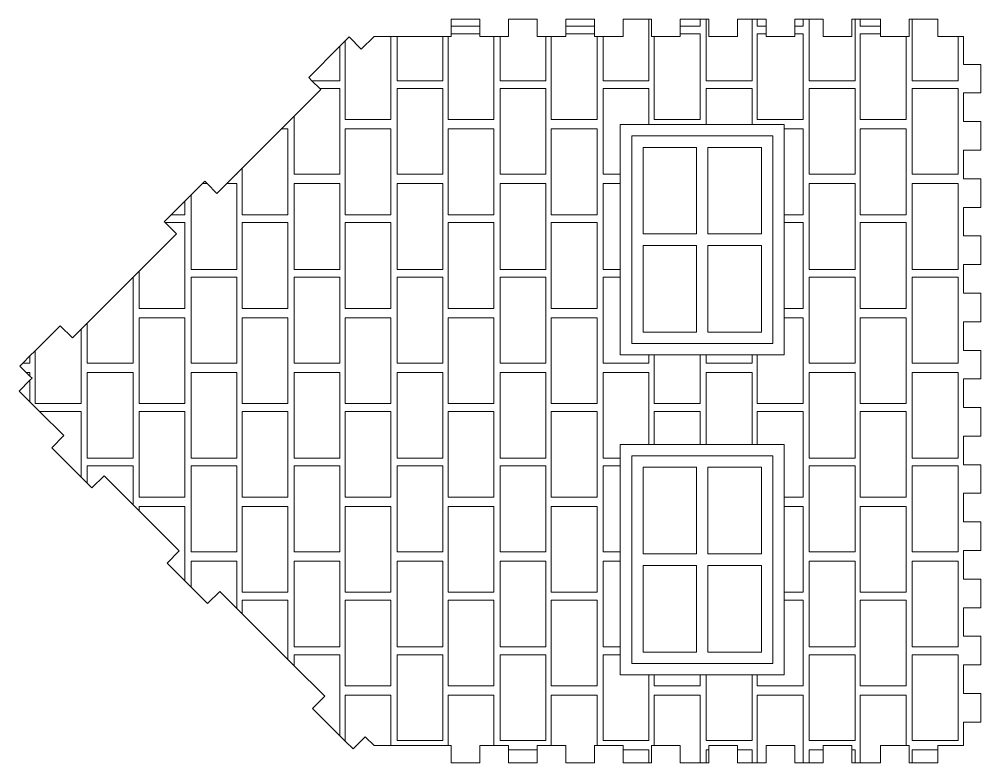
# Model space of a CAD drawing. Header units: millimetres. Extents: x -374 to 566, y -12 to 364.
# Drawn here: x -373.7 to -205.7, y 41.3 to 171.3 of the extents above; entities that cross this region are included whole.
import ezdxf

# ---------------------------------------------------------------- set-up
doc = ezdxf.new("R2010")
doc.units = ezdxf.units.MM

msp = doc.modelspace()

# ---------------------------------------------------------------- linework, layer by layer
at = {"color": 7, "linetype": 'Continuous', "lineweight": 15}
for p, q in [((-298.16, 170.1), (-298.16, 171.29)), ((-293.16, 171.29), (-298.16, 171.29)), ((-293.16, 170.1), (-298.16, 170.1)), ((-298.16, 170.1), (-298.16, 168.73)), ((-293.16, 171.29), (-293.16, 170.1)), ((-293.16, 168.73), (-293.16, 170.1)), ((-283.16, 171.29), (-288.16, 171.29)), ((-288.16, 168.29), (-288.16, 171.29)), ((-283.16, 171.29), (-283.16, 168.29)), ((-278.16, 170.1), (-278.16, 171.29)), ((-273.16, 171.29), (-278.16, 171.29)), ((-273.16, 170.1), (-278.16, 170.1)), ((-278.16, 170.1), (-278.16, 168.73)), ((-273.16, 171.29), (-273.16, 170.1)), ((-273.16, 168.73), (-273.16, 170.1)), ((-263.62, 171.29), (-268.16, 171.29)), ((-268.16, 168.29), (-268.16, 171.29)), ((-263.62, 160.54), (-263.62, 171.29)), ((-263.62, 171.29), (-263.16, 171.29)), ((-263.16, 168.29), (-263.16, 171.29)), ((-254.7, 171.29), (-258.16, 171.29)), ((-258.16, 170.1), (-258.16, 171.29)), ((-254.7, 170.1), (-258.16, 170.1)), ((-258.16, 170.1), (-258.16, 168.73)), ((-254.7, 170.1), (-254.7, 171.29)), ((-254.7, 171.29), (-253.62, 171.29)), ((-253.16, 171.29), (-253.62, 171.29)), ((-253.62, 160.54), (-253.62, 171.29)), ((-253.16, 171.29), (-253.16, 168.29)), ((-245.62, 171.29), (-248.16, 171.29)), ((-248.16, 168.29), (-248.16, 171.29)), ((-245.62, 160.54), (-245.62, 171.29)), ((-245.62, 171.29), (-244.7, 171.29)), ((-244.7, 170.1), (-244.7, 171.29)), ((-243.16, 171.29), (-244.7, 171.29)), ((-243.16, 170.1), (-244.7, 170.1)), ((-243.16, 171.29), (-243.16, 170.1)), ((-243.16, 168.73), (-243.16, 170.1)), ((-238.16, 170.1), (-238.16, 171.29)), ((-236.7, 171.29), (-238.16, 171.29)), ((-236.7, 170.1), (-238.16, 170.1)), ((-238.16, 170.1), (-238.16, 168.73)), ((-236.7, 170.1), (-236.7, 171.29)), ((-236.7, 171.29), (-235.62, 171.29)), ((-235.62, 160.54), (-235.62, 171.29)), ((-233.16, 171.29), (-235.62, 171.29)), ((-233.16, 171.29), (-233.16, 168.29)), ((-227.62, 171.29), (-228.16, 171.29)), ((-228.16, 168.29), (-228.16, 171.29)), ((-227.62, 160.54), (-227.62, 171.29)), ((-227.62, 171.29), (-226.7, 171.29)), ((-223.16, 171.29), (-226.7, 171.29)), ((-226.7, 170.1), (-226.7, 171.29)), ((-223.16, 170.1), (-226.7, 170.1)), ((-223.16, 171.29), (-223.16, 170.1)), ((-223.16, 168.73), (-223.16, 170.1)), ((-218.16, 171.29), (-218.16, 168.29)), ((-218.16, 171.29), (-217.62, 171.29)), ((-217.62, 160.54), (-217.62, 171.29)), ((-213.16, 171.29), (-217.62, 171.29)), ((-213.16, 171.29), (-213.16, 168.29)), ((-316.7, 167.49), (-316, 168.19)), ((-313.88, 166.07), (-316, 168.19)), ((-311.65, 168.29), (-313.88, 166.07)), ((-308.7, 168.29), (-311.65, 168.29)), ((-308.7, 153.73), (-308.7, 168.29)), ((-307.62, 168.29), (-308.7, 168.29)), ((-299.62, 168.29), (-307.62, 168.29)), ((-307.62, 160.54), (-307.62, 168.29)), ((-299.62, 160.54), (-299.62, 168.29)), ((-298.7, 168.29), (-299.62, 168.29)), ((-298.16, 168.29), (-298.7, 168.29)), ((-298.7, 153.73), (-298.7, 168.29)), ((-298.16, 168.29), (-298.16, 168.73)), ((-293.16, 168.73), (-298.16, 168.73)), ((-293.16, 168.73), (-293.16, 168.29)), ((-293.16, 168.29), (-290.7, 168.29)), ((-290.7, 153.73), (-290.7, 168.29)), ((-289.62, 168.29), (-290.7, 168.29)), ((-289.62, 168.29), (-288.16, 168.29)), ((-289.62, 160.54), (-289.62, 168.29)), ((-283.16, 168.29), (-281.62, 168.29)), ((-281.62, 160.54), (-281.62, 168.29)), ((-280.7, 168.29), (-281.62, 168.29)), ((-280.7, 168.29), (-278.16, 168.29)), ((-280.7, 153.73), (-280.7, 168.29)), ((-278.16, 168.29), (-278.16, 168.73)), ((-273.16, 168.73), (-278.16, 168.73)), ((-273.16, 168.73), (-273.16, 168.29)), ((-273.16, 168.29), (-272.7, 168.29)), ((-272.7, 153.73), (-272.7, 168.29)), ((-271.62, 168.29), (-272.7, 168.29)), ((-271.62, 168.29), (-268.16, 168.29)), ((-271.62, 160.54), (-271.62, 168.29)), ((-262.7, 168.29), (-263.16, 168.29)), ((-262.7, 168.29), (-258.16, 168.29)), ((-262.7, 153.73), (-262.7, 168.29)), ((-258.16, 168.29), (-258.16, 168.73)), ((-254.7, 168.73), (-258.16, 168.73)), ((-254.7, 153.73), (-254.7, 168.73)), ((-253.16, 168.29), (-248.16, 168.29)), ((-244.7, 153.73), (-244.7, 168.73)), ((-243.16, 168.73), (-244.7, 168.73)), ((-243.16, 168.73), (-243.16, 168.29)), ((-243.16, 168.29), (-238.16, 168.29)), ((-238.16, 168.29), (-238.16, 168.73)), ((-236.7, 168.73), (-238.16, 168.73)), ((-236.7, 153.73), (-236.7, 168.73)), ((-233.16, 168.29), (-228.16, 168.29)), ((-223.16, 168.73), (-226.7, 168.73)), ((-226.7, 153.73), (-226.7, 168.73)), ((-223.16, 168.73), (-223.16, 168.29)), ((-223.16, 168.29), (-218.7, 168.29)), ((-218.7, 153.73), (-218.7, 168.29)), ((-218.16, 168.29), (-218.7, 168.29)), ((-213.16, 168.29), (-209.62, 168.29)), ((-209.62, 160.54), (-209.62, 168.29)), ((-208.65, 168.29), (-209.62, 168.29)), ((-208.65, 168.29), (-208.65, 163.4)), ((-323.07, 161.12), (-317.62, 166.56)), ((-317.62, 166.56), (-316.7, 167.49)), ((-317.62, 160.54), (-317.62, 166.56)), ((-316.7, 153.73), (-316.7, 167.49)), ((-208.65, 163.4), (-205.65, 163.4)), ((-205.65, 158.4), (-205.65, 163.4)), ((-322.5, 160.54), (-323.07, 161.12)), ((-317.62, 160.54), (-322.5, 160.54)), ((-321.13, 159.18), (-322.5, 160.54)), ((-299.62, 160.54), (-307.62, 160.54)), ((-281.62, 160.54), (-289.62, 160.54)), ((-263.62, 160.54), (-271.62, 160.54)), ((-245.62, 160.54), (-253.62, 160.54)), ((-227.62, 160.54), (-235.62, 160.54)), ((-209.62, 160.54), (-217.62, 160.54)), ((-320.95, 158.99), (-325.62, 154.32)), ((-320.95, 158.99), (-321.13, 159.18)), ((-317.62, 159.18), (-321.13, 159.18)), ((-317.62, 144.18), (-317.62, 159.18)), ((-299.62, 159.18), (-307.62, 159.18)), ((-307.62, 144.18), (-307.62, 159.18)), ((-299.62, 144.18), (-299.62, 159.18)), ((-289.62, 144.18), (-289.62, 159.18)), ((-281.62, 159.18), (-289.62, 159.18)), ((-281.62, 144.18), (-281.62, 159.18)), ((-271.62, 144.18), (-271.62, 159.18)), ((-263.62, 159.18), (-271.62, 159.18)), ((-263.62, 152.89), (-263.62, 159.18)), ((-253.62, 152.89), (-253.62, 159.18)), ((-245.62, 159.18), (-253.62, 159.18)), ((-245.62, 152.89), (-245.62, 159.18)), ((-227.62, 159.18), (-235.62, 159.18)), ((-235.62, 144.18), (-235.62, 159.18)), ((-227.62, 144.18), (-227.62, 159.18)), ((-217.62, 144.18), (-217.62, 159.18)), ((-209.62, 159.18), (-217.62, 159.18)), ((-209.62, 144.18), (-209.62, 159.18)), ((-208.65, 158.4), (-208.65, 153.4)), ((-205.65, 158.4), (-208.65, 158.4)), ((-327.84, 152.1), (-325.62, 154.32)), ((-325.62, 144.18), (-325.62, 154.32)), ((-308.7, 153.73), (-316.7, 153.73)), ((-290.7, 153.73), (-298.7, 153.73)), ((-272.7, 153.73), (-280.7, 153.73)), ((-268.64, 152.89), (-263.62, 152.89)), ((-268.64, 144.18), (-268.64, 152.89)), ((-253.62, 152.89), (-263.62, 152.89)), ((-254.7, 153.73), (-262.7, 153.73)), ((-253.62, 152.89), (-245.62, 152.89)), ((-239.98, 152.89), (-245.62, 152.89)), ((-236.7, 153.73), (-244.7, 153.73)), ((-239.98, 152.1), (-239.98, 152.89)), ((-218.7, 153.73), (-226.7, 153.73)), ((-208.65, 153.4), (-205.65, 153.4)), ((-205.65, 148.4), (-205.65, 153.4)), ((-327.84, 152.1), (-334.7, 145.24)), ((-326.7, 152.1), (-327.84, 152.1)), ((-326.7, 137.1), (-326.7, 152.1)), ((-308.7, 152.1), (-316.7, 152.1)), ((-316.7, 137.1), (-316.7, 152.1)), ((-308.7, 137.1), (-308.7, 152.1)), ((-298.7, 137.1), (-298.7, 152.1)), ((-290.7, 152.1), (-298.7, 152.1)), ((-290.7, 137.1), (-290.7, 152.1)), ((-280.7, 137.1), (-280.7, 152.1)), ((-272.7, 152.1), (-280.7, 152.1)), ((-272.7, 137.1), (-272.7, 152.1)), ((-239.98, 137.1), (-239.98, 152.1)), ((-236.7, 152.1), (-239.98, 152.1)), ((-236.7, 137.1), (-236.7, 152.1)), ((-226.7, 137.1), (-226.7, 152.1)), ((-218.7, 152.1), (-226.7, 152.1)), ((-218.7, 137.1), (-218.7, 152.1)), ((-266.64, 114.59), (-266.64, 150.89)), ((-266.64, 150.89), (-241.98, 150.89)), ((-241.98, 114.59), (-241.98, 150.89)), ((-264.64, 133.74), (-264.64, 148.89)), ((-264.64, 148.89), (-255.31, 148.89)), ((-255.31, 133.74), (-255.31, 148.89)), ((-253.31, 148.89), (-243.98, 148.89)), ((-253.31, 133.74), (-253.31, 148.89)), ((-243.98, 133.74), (-243.98, 148.89)), ((-208.65, 148.4), (-208.65, 143.4)), ((-205.65, 148.4), (-208.65, 148.4)), ((-335.62, 144.32), (-334.7, 145.24)), ((-334.7, 137.1), (-334.7, 145.24)), ((-341.64, 142.54), (-341.23, 142.95)), ((-341.23, 142.95), (-340.83, 142.54)), ((-337.4, 142.54), (-335.76, 144.18)), ((-335.62, 144.32), (-335.76, 144.18)), ((-335.62, 144.18), (-335.76, 144.18)), ((-335.62, 144.18), (-335.62, 144.32)), ((-317.62, 144.18), (-325.62, 144.18)), ((-299.62, 144.18), (-307.62, 144.18)), ((-281.62, 144.18), (-289.62, 144.18)), ((-268.64, 144.18), (-271.62, 144.18)), ((-268.64, 144.18), (-268.64, 142.54)), ((-227.62, 144.18), (-235.62, 144.18)), ((-209.62, 144.18), (-217.62, 144.18)), ((-208.65, 143.4), (-205.65, 143.4)), ((-205.65, 138.4), (-205.65, 143.4)), ((-343.62, 140.56), (-341.64, 142.54)), ((-340.83, 142.54), (-341.64, 142.54)), ((-339.11, 140.83), (-340.83, 142.54)), ((-337.4, 142.54), (-339.11, 140.83)), ((-335.62, 142.54), (-337.4, 142.54)), ((-335.62, 127.54), (-335.62, 142.54)), ((-325.62, 127.54), (-325.62, 142.54)), ((-317.62, 142.54), (-325.62, 142.54)), ((-317.62, 127.54), (-317.62, 142.54)), ((-307.62, 127.54), (-307.62, 142.54)), ((-299.62, 142.54), (-307.62, 142.54)), ((-299.62, 127.54), (-299.62, 142.54)), ((-289.62, 127.54), (-289.62, 142.54)), ((-281.62, 142.54), (-289.62, 142.54)), ((-281.62, 127.54), (-281.62, 142.54)), ((-271.62, 127.54), (-271.62, 142.54)), ((-268.64, 142.54), (-271.62, 142.54)), ((-268.64, 127.54), (-268.64, 142.54)), ((-227.62, 142.54), (-235.62, 142.54)), ((-235.62, 127.54), (-235.62, 142.54)), ((-227.62, 127.54), (-227.62, 142.54)), ((-217.62, 127.54), (-217.62, 142.54)), ((-209.62, 142.54), (-217.62, 142.54)), ((-209.62, 127.54), (-209.62, 142.54)), ((-347.09, 137.1), (-344.7, 139.49)), ((-344.7, 139.49), (-343.62, 140.56)), ((-344.7, 137.1), (-344.7, 139.49)), ((-343.62, 127.54), (-343.62, 140.56)), ((-205.65, 138.4), (-208.65, 138.4)), ((-208.65, 138.4), (-208.65, 133.4)), ((-348.31, 135.88), (-347.09, 137.1)), ((-344.7, 137.1), (-347.09, 137.1)), ((-326.7, 137.1), (-334.7, 137.1)), ((-308.7, 137.1), (-316.7, 137.1)), ((-290.7, 137.1), (-298.7, 137.1)), ((-272.7, 137.1), (-280.7, 137.1)), ((-236.7, 137.1), (-239.98, 137.1)), ((-239.98, 135.73), (-239.98, 137.1)), ((-218.7, 137.1), (-226.7, 137.1)), ((-348.16, 135.73), (-348.31, 135.88)), ((-346.18, 133.76), (-348.16, 135.73)), ((-344.7, 135.73), (-348.16, 135.73)), ((-344.7, 120.73), (-344.7, 135.73)), ((-334.7, 120.73), (-334.7, 135.73)), ((-326.7, 135.73), (-334.7, 135.73)), ((-326.7, 120.73), (-326.7, 135.73)), ((-316.7, 120.73), (-316.7, 135.73)), ((-308.7, 135.73), (-316.7, 135.73)), ((-308.7, 120.73), (-308.7, 135.73)), ((-298.7, 120.73), (-298.7, 135.73)), ((-290.7, 135.73), (-298.7, 135.73)), ((-290.7, 120.73), (-290.7, 135.73)), ((-280.7, 120.73), (-280.7, 135.73)), ((-272.7, 135.73), (-280.7, 135.73)), ((-272.7, 120.73), (-272.7, 135.73)), ((-236.7, 135.73), (-239.98, 135.73)), ((-239.98, 120.73), (-239.98, 135.73)), ((-236.7, 120.73), (-236.7, 135.73)), ((-218.7, 135.73), (-226.7, 135.73)), ((-226.7, 120.73), (-226.7, 135.73)), ((-218.7, 120.73), (-218.7, 135.73)), ((-346.18, 133.76), (-352.7, 127.24)), ((-264.64, 133.74), (-255.31, 133.74)), ((-253.31, 133.74), (-243.98, 133.74)), ((-208.65, 133.4), (-205.65, 133.4)), ((-205.65, 128.4), (-205.65, 133.4)), ((-264.64, 116.59), (-264.64, 131.74)), ((-264.64, 131.74), (-255.31, 131.74)), ((-255.31, 116.59), (-255.31, 131.74)), ((-253.31, 131.74), (-243.98, 131.74)), ((-253.31, 116.59), (-253.31, 131.74)), ((-243.98, 116.59), (-243.98, 131.74)), ((-205.65, 128.4), (-208.65, 128.4)), ((-208.65, 128.4), (-208.65, 123.4)), ((-353.77, 126.17), (-361.77, 118.17)), ((-353.77, 126.17), (-352.7, 127.24)), ((-353.77, 111.18), (-353.77, 126.17)), ((-352.7, 120.73), (-352.7, 127.24)), ((-335.62, 127.54), (-343.62, 127.54)), ((-343.62, 111.18), (-343.62, 126.18)), ((-335.62, 126.18), (-343.62, 126.18)), ((-335.62, 111.18), (-335.62, 126.18)), ((-317.62, 127.54), (-325.62, 127.54)), ((-325.62, 111.18), (-325.62, 126.18)), ((-317.62, 126.18), (-325.62, 126.18)), ((-317.62, 111.18), (-317.62, 126.18)), ((-299.62, 127.54), (-307.62, 127.54)), ((-307.62, 111.18), (-307.62, 126.18)), ((-299.62, 126.18), (-307.62, 126.18)), ((-299.62, 111.18), (-299.62, 126.18)), ((-281.62, 127.54), (-289.62, 127.54)), ((-289.62, 111.18), (-289.62, 126.18)), ((-281.62, 126.18), (-289.62, 126.18)), ((-281.62, 111.18), (-281.62, 126.18)), ((-268.64, 127.54), (-271.62, 127.54)), ((-271.62, 111.18), (-271.62, 126.18)), ((-268.64, 126.18), (-271.62, 126.18)), ((-268.64, 127.54), (-268.64, 126.18)), ((-268.64, 112.59), (-268.64, 126.18)), ((-227.62, 127.54), (-235.62, 127.54)), ((-235.62, 111.18), (-235.62, 126.18)), ((-227.62, 126.18), (-235.62, 126.18)), ((-227.62, 111.18), (-227.62, 126.18)), ((-209.62, 127.54), (-217.62, 127.54)), ((-217.62, 111.18), (-217.62, 126.18)), ((-209.62, 126.18), (-217.62, 126.18)), ((-209.62, 111.18), (-209.62, 126.18)), ((-208.65, 123.4), (-205.65, 123.4)), ((-205.65, 118.4), (-205.65, 123.4)), ((-344.7, 120.73), (-352.7, 120.73)), ((-326.7, 120.73), (-334.7, 120.73)), ((-308.7, 120.73), (-316.7, 120.73)), ((-290.7, 120.73), (-298.7, 120.73)), ((-272.7, 120.73), (-280.7, 120.73)), ((-236.7, 120.73), (-239.98, 120.73)), ((-239.98, 119.1), (-239.98, 120.73)), ((-218.7, 120.73), (-226.7, 120.73)), ((-370.85, 113.33), (-366.47, 117.71)), ((-364.35, 115.59), (-366.47, 117.71)), ((-362.85, 117.09), (-361.77, 118.17)), ((-361.77, 111.18), (-361.77, 118.17)), ((-352.7, 104.1), (-352.7, 119.1)), ((-344.7, 119.1), (-352.7, 119.1)), ((-344.7, 104.1), (-344.7, 119.1)), ((-334.7, 104.1), (-334.7, 119.1)), ((-326.7, 119.1), (-334.7, 119.1)), ((-326.7, 104.1), (-326.7, 119.1)), ((-308.7, 119.1), (-316.7, 119.1)), ((-316.7, 104.1), (-316.7, 119.1)), ((-308.7, 104.1), (-308.7, 119.1)), ((-298.7, 104.1), (-298.7, 119.1)), ((-290.7, 119.1), (-298.7, 119.1)), ((-290.7, 104.1), (-290.7, 119.1)), ((-280.7, 104.1), (-280.7, 119.1)), ((-272.7, 119.1), (-280.7, 119.1)), ((-272.7, 104.1), (-272.7, 119.1)), ((-236.7, 119.1), (-239.98, 119.1)), ((-239.98, 112.59), (-239.98, 119.1)), ((-236.7, 104.1), (-236.7, 119.1)), ((-226.7, 104.1), (-226.7, 119.1)), ((-218.7, 119.1), (-226.7, 119.1)), ((-218.7, 104.1), (-218.7, 119.1)), ((-205.65, 118.4), (-208.65, 118.4)), ((-208.65, 118.4), (-208.65, 113.4)), ((-362.85, 117.09), (-364.35, 115.59)), ((-362.85, 104.1), (-362.85, 117.09)), ((-264.64, 116.59), (-255.31, 116.59)), ((-253.31, 116.59), (-243.98, 116.59)), ((-266.64, 114.59), (-241.98, 114.59)), ((-371.77, 112.41), (-370.85, 113.33)), ((-370.85, 104.1), (-370.85, 113.33)), ((-268.64, 112.59), (-263.62, 112.59)), ((-263.62, 111.18), (-263.62, 112.59)), ((-263.62, 112.59), (-262.7, 112.59)), ((-262.7, 112.59), (-254.7, 112.59)), ((-262.7, 104.1), (-262.7, 112.59)), ((-254.7, 104.1), (-254.7, 112.59)), ((-254.7, 112.59), (-253.62, 112.59)), ((-253.62, 111.18), (-253.62, 112.59)), ((-253.62, 112.59), (-245.62, 112.59)), ((-245.62, 111.18), (-245.62, 112.59)), ((-245.62, 112.59), (-244.7, 112.59)), ((-244.7, 104.1), (-244.7, 112.59)), ((-244.7, 112.59), (-239.98, 112.59)), ((-208.65, 113.4), (-205.65, 113.4)), ((-205.65, 108.4), (-205.65, 113.4)), ((-373.54, 110.64), (-373.01, 111.18)), ((-373.01, 111.18), (-371.77, 112.41)), ((-371.77, 111.18), (-373.01, 111.18)), ((-371.77, 111.18), (-371.77, 112.41)), ((-353.77, 111.18), (-361.77, 111.18)), ((-335.62, 111.18), (-343.62, 111.18)), ((-317.62, 111.18), (-325.62, 111.18)), ((-299.62, 111.18), (-307.62, 111.18)), ((-281.62, 111.18), (-289.62, 111.18)), ((-263.62, 111.18), (-271.62, 111.18)), ((-245.62, 111.18), (-253.62, 111.18)), ((-227.62, 111.18), (-235.62, 111.18)), ((-209.62, 111.18), (-217.62, 111.18)), ((-372.44, 109.54), (-373.54, 110.64)), ((-371.77, 108.87), (-372.44, 109.54)), ((-371.77, 109.54), (-372.44, 109.54)), ((-371.77, 108.87), (-371.77, 109.54)), ((-361.77, 94.54), (-361.77, 109.54)), ((-353.77, 109.54), (-361.77, 109.54)), ((-353.77, 94.54), (-353.77, 109.54)), ((-343.62, 94.54), (-343.62, 109.54)), ((-335.62, 109.54), (-343.62, 109.54)), ((-335.62, 94.54), (-335.62, 109.54)), ((-325.62, 94.54), (-325.62, 109.54)), ((-317.62, 109.54), (-325.62, 109.54)), ((-317.62, 94.54), (-317.62, 109.54)), ((-307.62, 94.54), (-307.62, 109.54)), ((-299.62, 109.54), (-307.62, 109.54)), ((-299.62, 94.54), (-299.62, 109.54)), ((-289.62, 94.54), (-289.62, 109.54)), ((-281.62, 109.54), (-289.62, 109.54)), ((-281.62, 94.54), (-281.62, 109.54)), ((-271.62, 94.54), (-271.62, 109.54)), ((-263.62, 109.54), (-271.62, 109.54)), ((-263.62, 96.96), (-263.62, 109.54)), ((-253.62, 96.96), (-253.62, 109.54)), ((-245.62, 109.54), (-253.62, 109.54)), ((-245.62, 96.96), (-245.62, 109.54)), ((-235.62, 94.54), (-235.62, 109.54)), ((-227.62, 109.54), (-235.62, 109.54)), ((-227.62, 94.54), (-227.62, 109.54)), ((-209.62, 109.54), (-217.62, 109.54)), ((-217.62, 94.54), (-217.62, 109.54)), ((-209.62, 94.54), (-209.62, 109.54)), ((-371.77, 108.17), (-373.65, 106.29)), ((-371.42, 108.52), (-371.77, 108.87)), ((-371.77, 108.17), (-371.42, 108.52)), ((-371.77, 104.41), (-371.77, 108.17)), ((-208.65, 108.4), (-208.65, 103.4)), ((-205.65, 108.4), (-208.65, 108.4)), ((-373.65, 106.29), (-371.77, 104.41)), ((-370.09, 102.73), (-371.77, 104.41)), ((-362.85, 104.1), (-370.85, 104.1)), ((-362.85, 102.73), (-370.09, 102.73)), ((-370.09, 102.73), (-365.86, 98.5)), ((-362.85, 91.25), (-362.85, 102.73)), ((-344.7, 104.1), (-352.7, 104.1)), ((-344.7, 102.73), (-352.7, 102.73)), ((-352.7, 87.73), (-352.7, 102.73)), ((-344.7, 87.73), (-344.7, 102.73)), ((-326.7, 104.1), (-334.7, 104.1)), ((-334.7, 87.73), (-334.7, 102.73)), ((-326.7, 102.73), (-334.7, 102.73)), ((-326.7, 87.73), (-326.7, 102.73)), ((-308.7, 104.1), (-316.7, 104.1)), ((-308.7, 102.73), (-316.7, 102.73)), ((-316.7, 87.73), (-316.7, 102.73)), ((-308.7, 87.73), (-308.7, 102.73)), ((-290.7, 104.1), (-298.7, 104.1)), ((-298.7, 87.73), (-298.7, 102.73)), ((-290.7, 102.73), (-298.7, 102.73)), ((-290.7, 87.73), (-290.7, 102.73)), ((-272.7, 104.1), (-280.7, 104.1)), ((-280.7, 87.73), (-280.7, 102.73)), ((-272.7, 102.73), (-280.7, 102.73)), ((-272.7, 87.73), (-272.7, 102.73)), ((-254.7, 104.1), (-262.7, 104.1)), ((-262.7, 96.96), (-262.7, 102.73)), ((-254.7, 102.73), (-262.7, 102.73)), ((-254.7, 96.96), (-254.7, 102.73)), ((-236.7, 104.1), (-244.7, 104.1)), ((-244.7, 96.96), (-244.7, 102.73)), ((-236.7, 102.73), (-244.7, 102.73)), ((-236.7, 87.73), (-236.7, 102.73)), ((-218.7, 104.1), (-226.7, 104.1)), ((-226.7, 87.73), (-226.7, 102.73)), ((-218.7, 102.73), (-226.7, 102.73)), ((-218.7, 87.73), (-218.7, 102.73)), ((-208.65, 103.4), (-205.65, 103.4)), ((-205.65, 98.4), (-205.65, 103.4)), ((-365.86, 98.5), (-367.98, 96.38)), ((-208.65, 98.4), (-208.65, 93.4)), ((-205.65, 98.4), (-208.65, 98.4)), ((-362.85, 91.25), (-367.98, 96.38)), ((-268.64, 96.96), (-263.62, 96.96)), ((-268.64, 94.54), (-268.64, 96.96)), ((-262.7, 96.96), (-263.62, 96.96)), ((-262.7, 96.96), (-254.7, 96.96)), ((-253.62, 96.96), (-254.7, 96.96)), ((-253.62, 96.96), (-245.62, 96.96)), ((-244.7, 96.96), (-245.62, 96.96)), ((-244.7, 96.96), (-239.98, 96.96)), ((-239.98, 87.73), (-239.98, 96.96)), ((-353.77, 94.54), (-361.77, 94.54)), ((-335.62, 94.54), (-343.62, 94.54)), ((-317.62, 94.54), (-325.62, 94.54)), ((-299.62, 94.54), (-307.62, 94.54)), ((-281.62, 94.54), (-289.62, 94.54)), ((-268.64, 94.54), (-271.62, 94.54)), ((-268.64, 94.54), (-268.64, 93.18)), ((-266.64, 58.65), (-266.64, 94.96)), ((-266.64, 94.96), (-241.98, 94.96)), ((-241.98, 58.65), (-241.98, 94.96)), ((-227.62, 94.54), (-235.62, 94.54)), ((-209.62, 94.54), (-217.62, 94.54)), ((-361.77, 90.17), (-361.77, 93.18)), ((-353.77, 93.18), (-361.77, 93.18)), ((-353.77, 86.41), (-353.77, 93.18)), ((-335.62, 93.18), (-343.62, 93.18)), ((-343.62, 78.18), (-343.62, 93.18)), ((-335.62, 78.18), (-335.62, 93.18)), ((-325.62, 78.18), (-325.62, 93.18)), ((-317.62, 93.18), (-325.62, 93.18)), ((-317.62, 78.18), (-317.62, 93.18)), ((-299.62, 93.18), (-307.62, 93.18)), ((-307.62, 78.18), (-307.62, 93.18)), ((-299.62, 78.18), (-299.62, 93.18)), ((-289.62, 78.18), (-289.62, 93.18)), ((-281.62, 93.18), (-289.62, 93.18)), ((-281.62, 78.18), (-281.62, 93.18)), ((-271.62, 78.18), (-271.62, 93.18)), ((-268.64, 93.18), (-271.62, 93.18)), ((-268.64, 78.18), (-268.64, 93.18)), ((-264.64, 92.96), (-255.31, 92.96)), ((-264.64, 77.8), (-264.64, 92.96)), ((-255.31, 77.8), (-255.31, 92.96)), ((-253.31, 92.96), (-243.98, 92.96)), ((-253.31, 77.8), (-253.31, 92.96)), ((-243.98, 77.8), (-243.98, 92.96)), ((-235.62, 78.18), (-235.62, 93.18)), ((-227.62, 93.18), (-235.62, 93.18)), ((-227.62, 78.18), (-227.62, 93.18)), ((-217.62, 78.18), (-217.62, 93.18)), ((-209.62, 93.18), (-217.62, 93.18)), ((-209.62, 78.18), (-209.62, 93.18)), ((-208.65, 93.4), (-205.65, 93.4)), ((-205.65, 88.4), (-205.65, 93.4)), ((-361.77, 90.17), (-362.85, 91.25)), ((-358.84, 91.48), (-360.96, 89.36)), ((-358.84, 91.48), (-353.77, 86.41)), ((-360.96, 89.36), (-361.77, 90.17)), ((-344.7, 87.73), (-352.7, 87.73)), ((-326.7, 87.73), (-334.7, 87.73)), ((-308.7, 87.73), (-316.7, 87.73)), ((-290.7, 87.73), (-298.7, 87.73)), ((-272.7, 87.73), (-280.7, 87.73)), ((-236.7, 87.73), (-239.98, 87.73)), ((-239.98, 86.1), (-239.98, 87.73)), ((-218.7, 87.73), (-226.7, 87.73)), ((-208.65, 88.4), (-208.65, 83.4)), ((-205.65, 88.4), (-208.65, 88.4)), ((-352.7, 85.34), (-353.77, 86.41)), ((-352.7, 85.34), (-352.7, 86.1)), ((-344.7, 86.1), (-352.7, 86.1)), ((-344.7, 73.09), (-344.7, 86.1)), ((-334.7, 71.1), (-334.7, 86.1)), ((-326.7, 86.1), (-334.7, 86.1)), ((-326.7, 71.1), (-326.7, 86.1)), ((-308.7, 86.1), (-316.7, 86.1)), ((-316.7, 71.1), (-316.7, 86.1)), ((-308.7, 71.1), (-308.7, 86.1)), ((-290.7, 86.1), (-298.7, 86.1)), ((-298.7, 71.1), (-298.7, 86.1)), ((-290.7, 71.1), (-290.7, 86.1)), ((-280.7, 71.1), (-280.7, 86.1)), ((-272.7, 86.1), (-280.7, 86.1)), ((-272.7, 71.1), (-272.7, 86.1)), ((-236.7, 86.1), (-239.98, 86.1)), ((-239.98, 71.1), (-239.98, 86.1)), ((-236.7, 71.1), (-236.7, 86.1)), ((-226.7, 71.1), (-226.7, 86.1)), ((-218.7, 86.1), (-226.7, 86.1)), ((-218.7, 71.1), (-218.7, 86.1)), ((-352.7, 85.34), (-345.69, 78.33)), ((-208.65, 83.4), (-205.65, 83.4)), ((-205.65, 78.4), (-205.65, 83.4)), ((-345.69, 78.33), (-347.81, 76.21)), ((-335.62, 78.18), (-343.62, 78.18)), ((-317.62, 78.18), (-325.62, 78.18)), ((-299.62, 78.18), (-307.62, 78.18)), ((-281.62, 78.18), (-289.62, 78.18)), ((-268.64, 78.18), (-271.62, 78.18)), ((-268.64, 78.18), (-268.64, 76.54)), ((-264.64, 77.8), (-255.31, 77.8)), ((-253.31, 77.8), (-243.98, 77.8)), ((-227.62, 78.18), (-235.62, 78.18)), ((-209.62, 78.18), (-217.62, 78.18)), ((-205.65, 78.4), (-208.65, 78.4)), ((-208.65, 78.4), (-208.65, 73.4)), ((-344.7, 73.09), (-347.81, 76.21)), ((-343.62, 72.02), (-343.62, 76.54)), ((-335.62, 76.54), (-343.62, 76.54)), ((-335.62, 68.26), (-335.62, 76.54)), ((-325.62, 61.54), (-325.62, 76.54)), ((-317.62, 76.54), (-325.62, 76.54)), ((-317.62, 61.54), (-317.62, 76.54)), ((-299.62, 76.54), (-307.62, 76.54)), ((-307.62, 61.54), (-307.62, 76.54)), ((-299.62, 61.54), (-299.62, 76.54)), ((-289.62, 61.54), (-289.62, 76.54)), ((-281.62, 76.54), (-289.62, 76.54)), ((-281.62, 61.54), (-281.62, 76.54)), ((-271.62, 61.54), (-271.62, 76.54)), ((-268.64, 76.54), (-271.62, 76.54)), ((-268.64, 61.54), (-268.64, 76.54)), ((-264.64, 60.65), (-264.64, 75.8)), ((-264.64, 75.8), (-255.31, 75.8)), ((-255.31, 60.65), (-255.31, 75.8)), ((-253.31, 75.8), (-243.98, 75.8)), ((-253.31, 60.65), (-253.31, 75.8)), ((-243.98, 60.65), (-243.98, 75.8)), ((-227.62, 76.54), (-235.62, 76.54)), ((-235.62, 61.54), (-235.62, 76.54)), ((-227.62, 61.54), (-227.62, 76.54)), ((-217.62, 61.54), (-217.62, 76.54)), ((-209.62, 76.54), (-217.62, 76.54)), ((-209.62, 61.54), (-209.62, 76.54)), ((-343.62, 72.02), (-344.7, 73.09)), ((-208.65, 73.4), (-205.65, 73.4)), ((-205.65, 68.4), (-205.65, 73.4)), ((-340.74, 69.13), (-343.62, 72.02)), ((-338.62, 71.26), (-340.74, 69.13)), ((-338.62, 71.26), (-335.62, 68.26)), ((-326.7, 71.1), (-334.7, 71.1)), ((-308.7, 71.1), (-316.7, 71.1)), ((-290.7, 71.1), (-298.7, 71.1)), ((-272.7, 71.1), (-280.7, 71.1)), ((-236.7, 71.1), (-239.98, 71.1)), ((-239.98, 69.73), (-239.98, 71.1)), ((-218.7, 71.1), (-226.7, 71.1)), ((-334.7, 67.34), (-334.7, 69.73)), ((-326.7, 69.73), (-334.7, 69.73)), ((-326.7, 59.34), (-326.7, 69.73)), ((-308.7, 69.73), (-316.7, 69.73)), ((-316.7, 54.73), (-316.7, 69.73)), ((-308.7, 54.73), (-308.7, 69.73)), ((-298.7, 54.73), (-298.7, 69.73)), ((-290.7, 69.73), (-298.7, 69.73)), ((-290.7, 54.73), (-290.7, 69.73)), ((-272.7, 69.73), (-280.7, 69.73)), ((-280.7, 54.73), (-280.7, 69.73)), ((-272.7, 54.73), (-272.7, 69.73)), ((-236.7, 69.73), (-239.98, 69.73)), ((-239.98, 56.65), (-239.98, 69.73)), ((-236.7, 54.73), (-236.7, 69.73)), ((-218.7, 69.73), (-226.7, 69.73)), ((-226.7, 54.73), (-226.7, 69.73)), ((-218.7, 54.73), (-218.7, 69.73)), ((-334.7, 67.34), (-335.62, 68.26)), ((-334.7, 67.34), (-326.7, 59.34)), ((-205.65, 68.4), (-208.65, 68.4)), ((-208.65, 68.4), (-208.65, 63.4)), ((-208.65, 63.4), (-205.65, 63.4)), ((-205.65, 58.4), (-205.65, 63.4)), ((-317.62, 61.54), (-325.62, 61.54)), ((-299.62, 61.54), (-307.62, 61.54)), ((-281.62, 61.54), (-289.62, 61.54)), ((-268.64, 61.54), (-271.62, 61.54)), ((-268.64, 61.54), (-268.64, 60.18)), ((-264.64, 60.65), (-255.31, 60.65)), ((-253.31, 60.65), (-243.98, 60.65)), ((-227.62, 61.54), (-235.62, 61.54)), ((-209.62, 61.54), (-217.62, 61.54)), ((-325.62, 58.26), (-326.7, 59.34)), ((-325.62, 58.26), (-325.62, 60.18)), ((-317.62, 60.18), (-325.62, 60.18)), ((-317.62, 46.02), (-317.62, 60.18)), ((-299.62, 60.18), (-307.62, 60.18)), ((-307.62, 45.18), (-307.62, 60.18)), ((-299.62, 45.18), (-299.62, 60.18)), ((-289.62, 45.18), (-289.62, 60.18)), ((-281.62, 60.18), (-289.62, 60.18)), ((-281.62, 45.18), (-281.62, 60.18)), ((-268.64, 60.18), (-271.62, 60.18)), ((-271.62, 45.18), (-271.62, 60.18)), ((-268.64, 56.65), (-268.64, 60.18)), ((-235.62, 45.18), (-235.62, 60.18)), ((-227.62, 60.18), (-235.62, 60.18)), ((-227.62, 45.18), (-227.62, 60.18)), ((-217.62, 45.18), (-217.62, 60.18)), ((-209.62, 60.18), (-217.62, 60.18)), ((-209.62, 45.18), (-209.62, 60.18)), ((-325.62, 58.26), (-320.27, 52.91)), ((-266.64, 58.65), (-241.98, 58.65)), ((-205.65, 58.4), (-208.65, 58.4)), ((-208.65, 58.4), (-208.65, 53.4)), ((-268.64, 56.65), (-263.62, 56.65)), ((-263.62, 45.18), (-263.62, 56.65)), ((-263.62, 56.65), (-262.7, 56.65)), ((-262.7, 54.73), (-262.7, 56.65)), ((-262.7, 56.65), (-254.7, 56.65)), ((-254.7, 54.73), (-254.7, 56.65)), ((-254.7, 56.65), (-253.62, 56.65)), ((-253.62, 45.18), (-253.62, 56.65)), ((-253.62, 56.65), (-245.62, 56.65)), ((-245.62, 45.18), (-245.62, 56.65)), ((-245.62, 56.65), (-244.7, 56.65)), ((-244.7, 54.73), (-244.7, 56.65)), ((-244.7, 56.65), (-239.98, 56.65)), ((-308.7, 54.73), (-316.7, 54.73)), ((-290.7, 54.73), (-298.7, 54.73)), ((-272.7, 54.73), (-280.7, 54.73)), ((-254.7, 54.73), (-262.7, 54.73)), ((-236.7, 54.73), (-244.7, 54.73)), ((-218.7, 54.73), (-226.7, 54.73)), ((-320.27, 52.91), (-322.39, 50.79)), ((-308.7, 53.1), (-316.7, 53.1)), ((-316.7, 45.09), (-316.7, 53.1)), ((-308.7, 44.29), (-308.7, 53.1)), ((-298.7, 44.29), (-298.7, 53.1)), ((-290.7, 53.1), (-298.7, 53.1)), ((-290.7, 44.29), (-290.7, 53.1)), ((-272.7, 53.1), (-280.7, 53.1)), ((-280.7, 44.29), (-280.7, 53.1)), ((-272.7, 44.29), (-272.7, 53.1)), ((-254.7, 53.1), (-262.7, 53.1)), ((-262.7, 44.29), (-262.7, 53.1)), ((-254.7, 41.29), (-254.7, 53.1)), ((-244.7, 41.29), (-244.7, 53.1)), ((-236.7, 53.1), (-244.7, 53.1)), ((-236.7, 41.29), (-236.7, 53.1)), ((-218.7, 53.1), (-226.7, 53.1)), ((-226.7, 41.29), (-226.7, 53.1)), ((-218.7, 44.29), (-218.7, 53.1)), ((-208.65, 53.4), (-205.65, 53.4)), ((-205.65, 48.4), (-205.65, 53.4)), ((-317.62, 46.02), (-322.39, 50.79)), ((-205.65, 48.4), (-208.65, 48.4)), ((-208.65, 48.4), (-208.65, 44.29)), ((-316.7, 45.09), (-317.62, 46.02)), ((-313.2, 45.84), (-315.32, 43.71)), ((-313.2, 45.84), (-311.65, 44.29)), ((-315.32, 43.71), (-316.7, 45.09)), ((-308.7, 44.29), (-311.65, 44.29)), ((-308.7, 44.29), (-298.7, 44.29)), ((-299.62, 45.18), (-307.62, 45.18)), ((-298.16, 44.29), (-298.7, 44.29)), ((-298.16, 41.29), (-298.16, 44.29)), ((-290.7, 44.29), (-293.16, 44.29)), ((-293.16, 44.29), (-293.16, 41.29)), ((-290.7, 44.29), (-288.16, 44.29)), ((-281.62, 45.18), (-289.62, 45.18)), ((-288.16, 44.29), (-288.16, 43.54)), ((-283.16, 44.29), (-280.7, 44.29)), ((-283.16, 43.54), (-283.16, 44.29)), ((-278.16, 44.29), (-280.7, 44.29)), ((-278.16, 41.29), (-278.16, 44.29)), ((-272.7, 44.29), (-273.16, 44.29)), ((-273.16, 44.29), (-273.16, 41.29)), ((-272.7, 44.29), (-268.16, 44.29)), ((-263.62, 45.18), (-271.62, 45.18)), ((-268.16, 44.29), (-268.16, 43.54)), ((-263.16, 41.29), (-263.16, 44.29)), ((-263.16, 44.29), (-262.7, 44.29)), ((-258.16, 44.29), (-262.7, 44.29)), ((-258.16, 41.29), (-258.16, 44.29)), ((-245.62, 45.18), (-253.62, 45.18)), ((-253.16, 44.29), (-248.16, 44.29)), ((-253.16, 43.54), (-253.16, 44.29)), ((-248.16, 44.29), (-248.16, 43.54)), ((-238.16, 44.29), (-243.16, 44.29)), ((-243.16, 44.29), (-243.16, 41.29)), ((-238.16, 41.29), (-238.16, 44.29)), ((-227.62, 45.18), (-235.62, 45.18)), ((-233.16, 44.29), (-228.16, 44.29)), ((-233.16, 43.54), (-233.16, 44.29)), ((-228.16, 44.29), (-228.16, 43.54)), ((-218.7, 44.29), (-223.16, 44.29)), ((-223.16, 44.29), (-223.16, 41.29)), ((-218.7, 44.29), (-218.16, 44.29)), ((-218.16, 44.29), (-218.16, 41.29)), ((-209.62, 45.18), (-217.62, 45.18)), ((-213.16, 44.29), (-208.65, 44.29)), ((-213.16, 43.54), (-213.16, 44.29)), ((-288.16, 41.29), (-288.16, 43.54)), ((-283.16, 43.54), (-288.16, 43.54)), ((-283.16, 43.54), (-283.16, 41.29)), ((-268.16, 41.29), (-268.16, 43.54)), ((-263.62, 43.54), (-268.16, 43.54)), ((-263.62, 41.29), (-263.62, 43.54)), ((-253.62, 41.29), (-253.62, 43.54)), ((-253.16, 43.54), (-253.62, 43.54)), ((-253.16, 43.54), (-253.16, 41.29)), ((-245.62, 43.54), (-248.16, 43.54)), ((-248.16, 41.29), (-248.16, 43.54)), ((-245.62, 41.29), (-245.62, 43.54)), ((-235.62, 41.29), (-235.62, 43.54)), ((-233.16, 43.54), (-235.62, 43.54)), ((-233.16, 43.54), (-233.16, 41.29)), ((-228.16, 41.29), (-228.16, 43.54)), ((-227.62, 43.54), (-228.16, 43.54)), ((-227.62, 41.29), (-227.62, 43.54)), ((-217.62, 41.29), (-217.62, 43.54)), ((-213.16, 43.54), (-217.62, 43.54)), ((-213.16, 43.54), (-213.16, 41.29)), ((-298.16, 41.29), (-293.16, 41.29)), ((-288.16, 41.29), (-283.16, 41.29)), ((-278.16, 41.29), (-273.16, 41.29)), ((-268.16, 41.29), (-263.62, 41.29)), ((-263.16, 41.29), (-263.62, 41.29)), ((-258.16, 41.29), (-254.7, 41.29)), ((-253.62, 41.29), (-254.7, 41.29)), ((-253.62, 41.29), (-253.16, 41.29)), ((-248.16, 41.29), (-245.62, 41.29)), ((-244.7, 41.29), (-245.62, 41.29)), ((-244.7, 41.29), (-243.16, 41.29)), ((-238.16, 41.29), (-236.7, 41.29)), ((-235.62, 41.29), (-236.7, 41.29)), ((-235.62, 41.29), (-233.16, 41.29)), ((-228.16, 41.29), (-227.62, 41.29)), ((-226.7, 41.29), (-227.62, 41.29)), ((-226.7, 41.29), (-223.16, 41.29)), ((-217.62, 41.29), (-218.16, 41.29)), ((-217.62, 41.29), (-213.16, 41.29))]:
    msp.add_line(p, q, dxfattribs=at)

doc.saveas('drawing.dxf')
